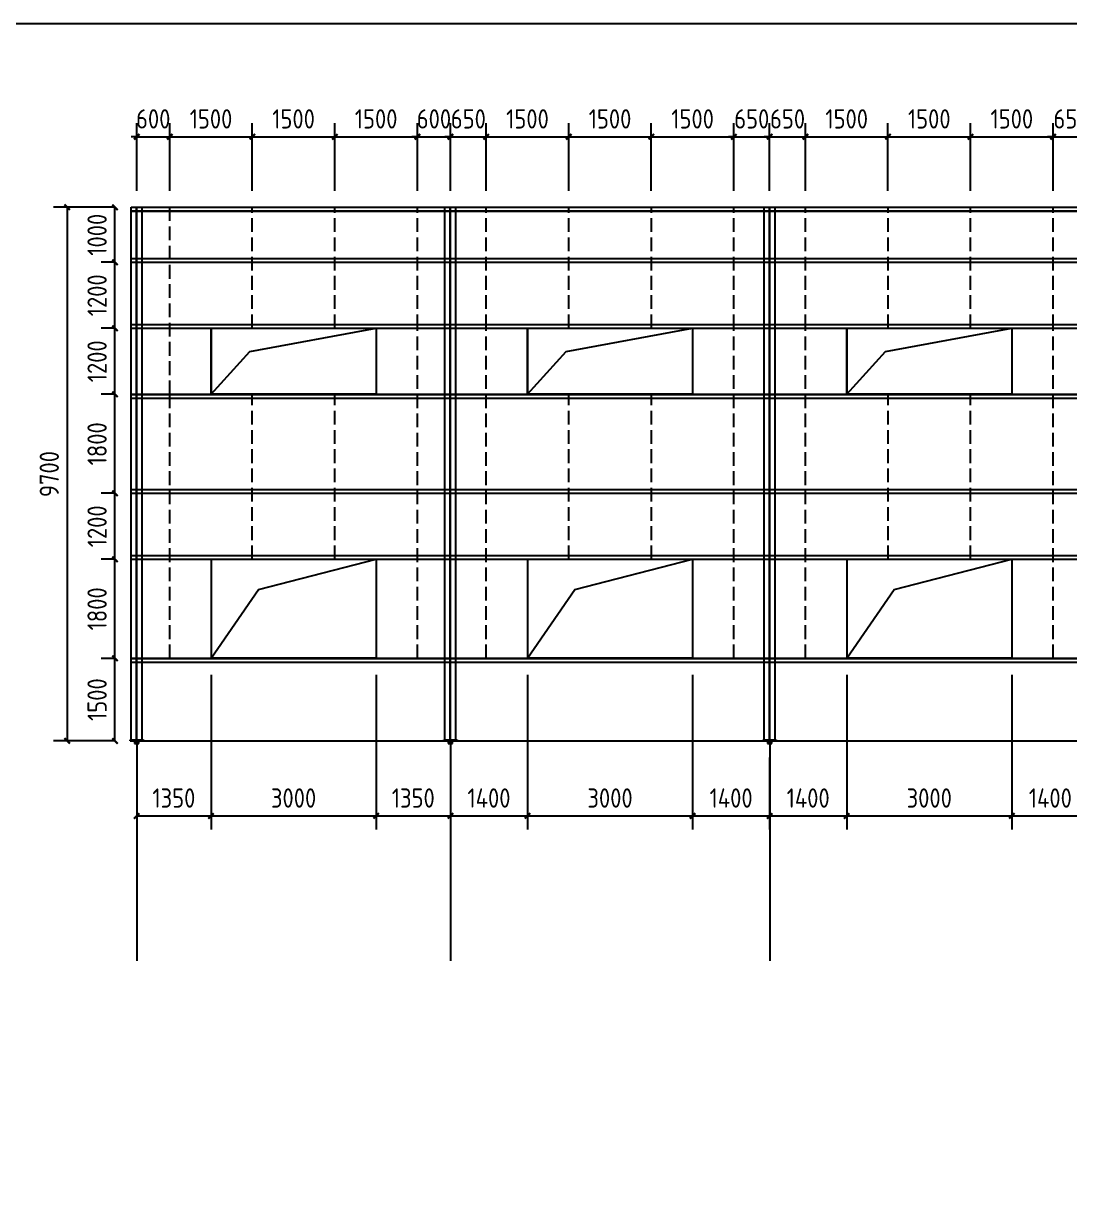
# Model space of a CAD drawing. Extents: x 102162 to 621267, y -39398 to 328893.
# Drawn here: x 483281 to 502285, y 180726 to 202102 of the extents above; entities that cross this region are included whole.
import ezdxf

# ---------------------------------------------------------------- set-up
doc = ezdxf.new("R2010")
doc.units = 0
doc.header["$LTSCALE"] = 1000
doc.header["$MEASUREMENT"] = 0
doc.linetypes.add('DASH', pattern=[0.35, 0.25, -0.1])
doc.layers.add('AXIS', color=3, linetype='Continuous')
doc.layers.add('DOTE', color=1, linetype='Continuous')
doc.styles.get("Standard").update_dxf_attribs({"font": 'gbenor.shx', "bigfont": 'gbcbig.shx'})
doc.dimstyles.get("Standard").update_dxf_attribs({"dimscale": 100, "dimtxt": 3.5, "dimasz": 1, "dimexe": 2.5, "dimexo": 3, "dimgap": 1.5, "dimtad": 1, "dimdec": 0, "dimzin": 0, "dimdsep": 46, "dimtxsty": 'Standard', "dimblk": 'ARCHTICK', "dimcen": 0.09, "dimadec": 0, "dimazin": 0, "dimtfac": 1, "dimtdec": 0, "dimtix": 1, "dimtmove": 2, "dimatfit": 3, "dimfxl": 1, "dimtolj": 1, "dimtzin": 0, "dimarcsym": 0})

# ---------------------------------------------------------------- blocks, each defined once
blk = doc.blocks.new('_ArchTick')
at = {"color": 0, "linetype": 'ByBlock', "const_width": 0.4}
blk.add_lwpolyline([(-0.5, -0.5), (0.5, 0.5)], dxfattribs=at)
blk = doc.blocks.new('*D9348')
at = {"color": 0, "lineweight": -2}
for p, q in [((484938, 190562), (484693, 190562)), ((484943, 189062), (484943, 190562)), ((484918, 189062), (484693, 189062))]:
    blk.add_line(p, q, dxfattribs=at)
at = {"layer": 'Defpoints', "color": 0}
for p in [(484943, 190562), (485238, 190562), (485218, 189062)]:
    blk.add_point(p, dxfattribs=at)
at = {"color": 0, "lineweight": -2, "xscale": 100, "yscale": 100, "zscale": 100}
for p, rotation in [((484943, 190562), 90), ((484943, 189062), 270)]:
    blk.add_blockref('_ArchTick', p, dxfattribs=dict(at, rotation=rotation))
at = {"color": 0, "insert": (484618, 189812), "char_height": 350, "attachment_point": 5, "rotation": 90}
blk.add_mtext('\\A1;1500', dxfattribs=at)
blk = doc.blocks.new('*D9349')
at = {"color": 0, "lineweight": -2}
for p, q in [((484938, 192362), (484693, 192362)), ((484943, 190562), (484943, 192362)), ((484938, 190562), (484693, 190562))]:
    blk.add_line(p, q, dxfattribs=at)
at = {"layer": 'Defpoints', "color": 0}
for p in [(484943, 192362), (485238, 192362), (485238, 190562)]:
    blk.add_point(p, dxfattribs=at)
at = {"color": 0, "lineweight": -2, "xscale": 100, "yscale": 100, "zscale": 100}
for p, rotation in [((484943, 192362), 90), ((484943, 190562), 270)]:
    blk.add_blockref('_ArchTick', p, dxfattribs=dict(at, rotation=rotation))
at = {"color": 0, "insert": (484618, 191462), "char_height": 350, "attachment_point": 5, "rotation": 90}
blk.add_mtext('\\A1;1800', dxfattribs=at)
blk = doc.blocks.new('*D9350')
at = {"color": 0, "lineweight": -2}
for p, q in [((484938, 193562), (484693, 193562)), ((484943, 192362), (484943, 193562)), ((484938, 192362), (484693, 192362))]:
    blk.add_line(p, q, dxfattribs=at)
at = {"layer": 'Defpoints', "color": 0}
for p in [(484943, 193562), (485238, 193562), (485238, 192362)]:
    blk.add_point(p, dxfattribs=at)
at = {"color": 0, "lineweight": -2, "xscale": 100, "yscale": 100, "zscale": 100}
for p, rotation in [((484943, 193562), 90), ((484943, 192362), 270)]:
    blk.add_blockref('_ArchTick', p, dxfattribs=dict(at, rotation=rotation))
at = {"color": 0, "insert": (484618, 192962), "char_height": 350, "attachment_point": 5, "rotation": 90}
blk.add_mtext('\\A1;1200', dxfattribs=at)
blk = doc.blocks.new('*D9351')
at = {"color": 0, "lineweight": -2}
for p, q in [((484938, 195362), (484693, 195362)), ((484943, 193562), (484943, 195362)), ((484938, 193562), (484693, 193562))]:
    blk.add_line(p, q, dxfattribs=at)
at = {"layer": 'Defpoints', "color": 0}
for p in [(484943, 195362), (485238, 195362), (485238, 193562)]:
    blk.add_point(p, dxfattribs=at)
at = {"color": 0, "lineweight": -2, "xscale": 100, "yscale": 100, "zscale": 100}
for p, rotation in [((484943, 195362), 90), ((484943, 193562), 270)]:
    blk.add_blockref('_ArchTick', p, dxfattribs=dict(at, rotation=rotation))
at = {"color": 0, "insert": (484618, 194462), "char_height": 350, "attachment_point": 5, "rotation": 90}
blk.add_mtext('\\A1;1800', dxfattribs=at)
blk = doc.blocks.new('*D9352')
at = {"color": 0, "lineweight": -2}
for p, q in [((484938, 196562), (484693, 196562)), ((484943, 195362), (484943, 196562)), ((484938, 195362), (484693, 195362))]:
    blk.add_line(p, q, dxfattribs=at)
at = {"layer": 'Defpoints', "color": 0}
for p in [(484943, 196562), (485238, 196562), (485238, 195362)]:
    blk.add_point(p, dxfattribs=at)
at = {"color": 0, "lineweight": -2, "xscale": 100, "yscale": 100, "zscale": 100}
for p, rotation in [((484943, 196562), 90), ((484943, 195362), 270)]:
    blk.add_blockref('_ArchTick', p, dxfattribs=dict(at, rotation=rotation))
at = {"color": 0, "insert": (484618, 195962), "char_height": 350, "attachment_point": 5, "rotation": 90}
blk.add_mtext('\\A1;1200', dxfattribs=at)
blk = doc.blocks.new('*D9353')
at = {"color": 0, "lineweight": -2}
for p, q in [((484938, 197762), (484693, 197762)), ((484943, 196562), (484943, 197762)), ((484938, 196562), (484693, 196562))]:
    blk.add_line(p, q, dxfattribs=at)
at = {"layer": 'Defpoints', "color": 0}
for p in [(484943, 197762), (485238, 197762), (485238, 196562)]:
    blk.add_point(p, dxfattribs=at)
at = {"color": 0, "lineweight": -2, "xscale": 100, "yscale": 100, "zscale": 100}
for p, rotation in [((484943, 197762), 90), ((484943, 196562), 270)]:
    blk.add_blockref('_ArchTick', p, dxfattribs=dict(at, rotation=rotation))
at = {"color": 0, "insert": (484618, 197162), "char_height": 350, "attachment_point": 5, "rotation": 90}
blk.add_mtext('\\A1;1200', dxfattribs=at)
blk = doc.blocks.new('*D9354')
at = {"color": 0, "lineweight": -2}
for p, q in [((484938, 198762), (484693, 198762)), ((484943, 197762), (484943, 198762)), ((484938, 197762), (484693, 197762))]:
    blk.add_line(p, q, dxfattribs=at)
at = {"layer": 'Defpoints', "color": 0}
for p in [(484943, 198762), (485238, 198762), (485238, 197762)]:
    blk.add_point(p, dxfattribs=at)
at = {"color": 0, "lineweight": -2, "xscale": 100, "yscale": 100, "zscale": 100}
for p, rotation in [((484943, 198762), 90), ((484943, 197762), 270)]:
    blk.add_blockref('_ArchTick', p, dxfattribs=dict(at, rotation=rotation))
at = {"color": 0, "insert": (484618, 198262), "char_height": 350, "attachment_point": 5, "rotation": 90}
blk.add_mtext('\\A1;1000', dxfattribs=at)
blk = doc.blocks.new('*D9355')
at = {"color": 0, "lineweight": -2}
for p, q in [((484938, 198762), (483824, 198762)), ((484074, 198762), (484074, 189062)), ((484938, 189062), (483824, 189062))]:
    blk.add_line(p, q, dxfattribs=at)
at = {"layer": 'Defpoints', "color": 0}
for p in [(485238, 198762), (484074, 189062), (485238, 189062)]:
    blk.add_point(p, dxfattribs=at)
at = {"color": 0, "lineweight": -2, "xscale": 100, "yscale": 100, "zscale": 100}
for p, rotation in [((484074, 198762), 90), ((484074, 189062), 270)]:
    blk.add_blockref('_ArchTick', p, dxfattribs=dict(at, rotation=rotation))
at = {"color": 0, "insert": (483749, 193912), "char_height": 350, "attachment_point": 5, "rotation": 90}
blk.add_mtext('\\A1;9700', dxfattribs=at)
blk = doc.blocks.new('*D9356')
at = {"color": 0, "lineweight": -2}
for p, q in [((486688, 190262), (486688, 187448)), ((485338, 188762), (485338, 187448)), ((485338, 187698), (486688, 187698))]:
    blk.add_line(p, q, dxfattribs=at)
at = {"layer": 'Defpoints', "color": 0}
for p in [(486688, 190562), (485338, 189062), (486688, 187698)]:
    blk.add_point(p, dxfattribs=at)
at = {"color": 0, "lineweight": -2, "xscale": 100, "yscale": 100, "zscale": 100, "rotation": 180}
blk.add_blockref('_ArchTick', (485338, 187698), dxfattribs=at)
at = {"color": 0, "lineweight": -2, "xscale": 100, "yscale": 100, "zscale": 100}
blk.add_blockref('_ArchTick', (486688, 187698), dxfattribs=at)
at = {"color": 0, "insert": (486013, 188023), "char_height": 350, "attachment_point": 5}
blk.add_mtext('\\A1;1350', dxfattribs=at)
blk = doc.blocks.new('*D9357')
at = {"color": 0, "lineweight": -2}
for p, q in [((486688, 190262), (486688, 187448)), ((489688, 190262), (489688, 187448)), ((486688, 187698), (489688, 187698))]:
    blk.add_line(p, q, dxfattribs=at)
at = {"layer": 'Defpoints', "color": 0}
for p in [(486688, 190562), (489688, 190562), (489688, 187698)]:
    blk.add_point(p, dxfattribs=at)
at = {"color": 0, "lineweight": -2, "xscale": 100, "yscale": 100, "zscale": 100, "rotation": 180}
blk.add_blockref('_ArchTick', (486688, 187698), dxfattribs=at)
at = {"color": 0, "lineweight": -2, "xscale": 100, "yscale": 100, "zscale": 100}
blk.add_blockref('_ArchTick', (489688, 187698), dxfattribs=at)
at = {"color": 0, "insert": (488188, 188023), "char_height": 350, "attachment_point": 5}
blk.add_mtext('\\A1;3000', dxfattribs=at)
blk = doc.blocks.new('*D9358')
at = {"color": 0, "lineweight": -2}
for p, q in [((489688, 190262), (489688, 187448)), ((491038, 188762), (491038, 187448)), ((489688, 187698), (491038, 187698))]:
    blk.add_line(p, q, dxfattribs=at)
at = {"layer": 'Defpoints', "color": 0}
for p in [(489688, 190562), (491038, 189062), (491038, 187698)]:
    blk.add_point(p, dxfattribs=at)
at = {"color": 0, "lineweight": -2, "xscale": 100, "yscale": 100, "zscale": 100, "rotation": 180}
blk.add_blockref('_ArchTick', (489688, 187698), dxfattribs=at)
at = {"color": 0, "lineweight": -2, "xscale": 100, "yscale": 100, "zscale": 100}
blk.add_blockref('_ArchTick', (491038, 187698), dxfattribs=at)
at = {"color": 0, "insert": (490363, 188023), "char_height": 350, "attachment_point": 5}
blk.add_mtext('\\A1;1350', dxfattribs=at)
blk = doc.blocks.new('*D9359')
at = {"color": 0, "lineweight": -2}
for p, q in [((492438, 190262), (492438, 187448)), ((491038, 188762), (491038, 187448)), ((491038, 187698), (492438, 187698))]:
    blk.add_line(p, q, dxfattribs=at)
at = {"layer": 'Defpoints', "color": 0}
for p in [(492438, 190562), (491038, 189062), (492438, 187698)]:
    blk.add_point(p, dxfattribs=at)
at = {"color": 0, "lineweight": -2, "xscale": 100, "yscale": 100, "zscale": 100, "rotation": 180}
blk.add_blockref('_ArchTick', (491038, 187698), dxfattribs=at)
at = {"color": 0, "lineweight": -2, "xscale": 100, "yscale": 100, "zscale": 100}
blk.add_blockref('_ArchTick', (492438, 187698), dxfattribs=at)
at = {"color": 0, "insert": (491738, 188023), "char_height": 350, "attachment_point": 5}
blk.add_mtext('\\A1;1400', dxfattribs=at)
blk = doc.blocks.new('*D9360')
at = {"color": 0, "lineweight": -2}
for p, q in [((492438, 190262), (492438, 187448)), ((495438, 190262), (495438, 187448)), ((492438, 187698), (495438, 187698))]:
    blk.add_line(p, q, dxfattribs=at)
at = {"layer": 'Defpoints', "color": 0}
for p in [(492438, 190562), (495438, 190562), (495438, 187698)]:
    blk.add_point(p, dxfattribs=at)
at = {"color": 0, "lineweight": -2, "xscale": 100, "yscale": 100, "zscale": 100, "rotation": 180}
blk.add_blockref('_ArchTick', (492438, 187698), dxfattribs=at)
at = {"color": 0, "lineweight": -2, "xscale": 100, "yscale": 100, "zscale": 100}
blk.add_blockref('_ArchTick', (495438, 187698), dxfattribs=at)
at = {"color": 0, "insert": (493938, 188023), "char_height": 350, "attachment_point": 5}
blk.add_mtext('\\A1;3000', dxfattribs=at)
blk = doc.blocks.new('*D9361')
at = {"color": 0, "lineweight": -2}
for p, q in [((495438, 190262), (495438, 187448)), ((496838, 188762), (496838, 187448)), ((495438, 187698), (496838, 187698))]:
    blk.add_line(p, q, dxfattribs=at)
at = {"layer": 'Defpoints', "color": 0}
for p in [(495438, 190562), (496838, 189062), (496838, 187698)]:
    blk.add_point(p, dxfattribs=at)
at = {"color": 0, "lineweight": -2, "xscale": 100, "yscale": 100, "zscale": 100, "rotation": 180}
blk.add_blockref('_ArchTick', (495438, 187698), dxfattribs=at)
at = {"color": 0, "lineweight": -2, "xscale": 100, "yscale": 100, "zscale": 100}
blk.add_blockref('_ArchTick', (496838, 187698), dxfattribs=at)
at = {"color": 0, "insert": (496138, 188023), "char_height": 350, "attachment_point": 5}
blk.add_mtext('\\A1;1400', dxfattribs=at)
blk = doc.blocks.new('*D9362')
at = {"color": 0, "lineweight": -2}
for p, q in [((498238, 190262), (498238, 187448)), ((496838, 188762), (496838, 187448)), ((496838, 187698), (498238, 187698))]:
    blk.add_line(p, q, dxfattribs=at)
at = {"layer": 'Defpoints', "color": 0}
for p in [(498238, 190562), (496838, 189062), (498238, 187698)]:
    blk.add_point(p, dxfattribs=at)
at = {"color": 0, "lineweight": -2, "xscale": 100, "yscale": 100, "zscale": 100, "rotation": 180}
blk.add_blockref('_ArchTick', (496838, 187698), dxfattribs=at)
at = {"color": 0, "lineweight": -2, "xscale": 100, "yscale": 100, "zscale": 100}
blk.add_blockref('_ArchTick', (498238, 187698), dxfattribs=at)
at = {"color": 0, "insert": (497538, 188023), "char_height": 350, "attachment_point": 5}
blk.add_mtext('\\A1;1400', dxfattribs=at)
blk = doc.blocks.new('*D9363')
at = {"color": 0, "lineweight": -2}
for p, q in [((498238, 190262), (498238, 187448)), ((501238, 190262), (501238, 187448)), ((498238, 187698), (501238, 187698))]:
    blk.add_line(p, q, dxfattribs=at)
at = {"layer": 'Defpoints', "color": 0}
for p in [(498238, 190562), (501238, 190562), (501238, 187698)]:
    blk.add_point(p, dxfattribs=at)
at = {"color": 0, "lineweight": -2, "xscale": 100, "yscale": 100, "zscale": 100, "rotation": 180}
blk.add_blockref('_ArchTick', (498238, 187698), dxfattribs=at)
at = {"color": 0, "lineweight": -2, "xscale": 100, "yscale": 100, "zscale": 100}
blk.add_blockref('_ArchTick', (501238, 187698), dxfattribs=at)
at = {"color": 0, "insert": (499738, 188023), "char_height": 350, "attachment_point": 5}
blk.add_mtext('\\A1;3000', dxfattribs=at)
blk = doc.blocks.new('*D9364')
at = {"color": 0, "lineweight": -2}
for p, q in [((501238, 190262), (501238, 187448)), ((502638, 188762), (502638, 187448)), ((501238, 187698), (502638, 187698))]:
    blk.add_line(p, q, dxfattribs=at)
at = {"layer": 'Defpoints', "color": 0}
for p in [(501238, 190562), (502638, 189062), (502638, 187698)]:
    blk.add_point(p, dxfattribs=at)
at = {"color": 0, "lineweight": -2, "xscale": 100, "yscale": 100, "zscale": 100, "rotation": 180}
blk.add_blockref('_ArchTick', (501238, 187698), dxfattribs=at)
at = {"color": 0, "lineweight": -2, "xscale": 100, "yscale": 100, "zscale": 100}
blk.add_blockref('_ArchTick', (502638, 187698), dxfattribs=at)
at = {"color": 0, "insert": (501938, 188023), "char_height": 350, "attachment_point": 5}
blk.add_mtext('\\A1;1400', dxfattribs=at)
blk = doc.blocks.new('*D9236')
at = {"color": 0, "lineweight": -2}
for p, q in [((485338, 199062), (485338, 200293)), ((485938, 199062), (485938, 200293)), ((485338, 200043), (485238, 200043)), ((485338, 200043), (485938, 200043)), ((485938, 200043), (486038, 200043))]:
    blk.add_line(p, q, dxfattribs=at)
at = {"layer": 'Defpoints', "color": 0}
for p in [(485938, 200043), (485338, 198762), (485938, 198762)]:
    blk.add_point(p, dxfattribs=at)
at = {"color": 0, "lineweight": -2, "xscale": 100, "yscale": 100, "zscale": 100}
blk.add_blockref('_ArchTick', (485338, 200043), dxfattribs=at)
at = {"color": 0, "lineweight": -2, "xscale": 100, "yscale": 100, "zscale": 100, "rotation": 180}
blk.add_blockref('_ArchTick', (485938, 200043), dxfattribs=at)
at = {"color": 0, "insert": (485638, 200368), "char_height": 350, "attachment_point": 5}
blk.add_mtext('\\A1;600', dxfattribs=at)
blk = doc.blocks.new('*D9237')
at = {"color": 0, "lineweight": -2}
for p, q in [((485938, 199062), (485938, 200293)), ((487438, 199062), (487438, 200293)), ((485938, 200043), (487438, 200043))]:
    blk.add_line(p, q, dxfattribs=at)
at = {"layer": 'Defpoints', "color": 0}
for p in [(487438, 200043), (485938, 198762), (487438, 198762)]:
    blk.add_point(p, dxfattribs=at)
at = {"color": 0, "lineweight": -2, "xscale": 100, "yscale": 100, "zscale": 100, "rotation": 180}
blk.add_blockref('_ArchTick', (485938, 200043), dxfattribs=at)
at = {"color": 0, "lineweight": -2, "xscale": 100, "yscale": 100, "zscale": 100}
blk.add_blockref('_ArchTick', (487438, 200043), dxfattribs=at)
at = {"color": 0, "insert": (486688, 200368), "char_height": 350, "attachment_point": 5}
blk.add_mtext('\\A1;1500', dxfattribs=at)
blk = doc.blocks.new('*D9238')
at = {"color": 0, "lineweight": -2}
for p, q in [((487438, 199062), (487438, 200293)), ((488938, 199062), (488938, 200293)), ((487438, 200043), (488938, 200043))]:
    blk.add_line(p, q, dxfattribs=at)
at = {"layer": 'Defpoints', "color": 0}
for p in [(488938, 200043), (487438, 198762), (488938, 198762)]:
    blk.add_point(p, dxfattribs=at)
at = {"color": 0, "lineweight": -2, "xscale": 100, "yscale": 100, "zscale": 100, "rotation": 180}
blk.add_blockref('_ArchTick', (487438, 200043), dxfattribs=at)
at = {"color": 0, "lineweight": -2, "xscale": 100, "yscale": 100, "zscale": 100}
blk.add_blockref('_ArchTick', (488938, 200043), dxfattribs=at)
at = {"color": 0, "insert": (488188, 200368), "char_height": 350, "attachment_point": 5}
blk.add_mtext('\\A1;1500', dxfattribs=at)
blk = doc.blocks.new('*D9239')
at = {"color": 0, "lineweight": -2}
for p, q in [((488938, 199062), (488938, 200293)), ((490438, 199062), (490438, 200293)), ((488938, 200043), (490438, 200043))]:
    blk.add_line(p, q, dxfattribs=at)
at = {"layer": 'Defpoints', "color": 0}
for p in [(490438, 200043), (488938, 198762), (490438, 198762)]:
    blk.add_point(p, dxfattribs=at)
at = {"color": 0, "lineweight": -2, "xscale": 100, "yscale": 100, "zscale": 100, "rotation": 180}
blk.add_blockref('_ArchTick', (488938, 200043), dxfattribs=at)
at = {"color": 0, "lineweight": -2, "xscale": 100, "yscale": 100, "zscale": 100}
blk.add_blockref('_ArchTick', (490438, 200043), dxfattribs=at)
at = {"color": 0, "insert": (489688, 200368), "char_height": 350, "attachment_point": 5}
blk.add_mtext('\\A1;1500', dxfattribs=at)
blk = doc.blocks.new('*D9240')
at = {"color": 0, "lineweight": -2}
for p, q in [((490438, 199062), (490438, 200293)), ((491038, 199062), (491038, 200293)), ((490438, 200043), (490338, 200043)), ((490438, 200043), (491038, 200043)), ((491038, 200043), (491138, 200043))]:
    blk.add_line(p, q, dxfattribs=at)
at = {"layer": 'Defpoints', "color": 0}
for p in [(491038, 200043), (490438, 198762), (491038, 198762)]:
    blk.add_point(p, dxfattribs=at)
at = {"color": 0, "lineweight": -2, "xscale": 100, "yscale": 100, "zscale": 100}
blk.add_blockref('_ArchTick', (490438, 200043), dxfattribs=at)
at = {"color": 0, "lineweight": -2, "xscale": 100, "yscale": 100, "zscale": 100, "rotation": 180}
blk.add_blockref('_ArchTick', (491038, 200043), dxfattribs=at)
at = {"color": 0, "insert": (490738, 200368), "char_height": 350, "attachment_point": 5}
blk.add_mtext('\\A1;600', dxfattribs=at)
blk = doc.blocks.new('*D9241')
at = {"color": 0, "lineweight": -2}
for p, q in [((491038, 199062), (491038, 200293)), ((491688, 199062), (491688, 200293)), ((491038, 200043), (490938, 200043)), ((491038, 200043), (491688, 200043)), ((491688, 200043), (491788, 200043))]:
    blk.add_line(p, q, dxfattribs=at)
at = {"layer": 'Defpoints', "color": 0}
for p in [(491688, 200043), (491038, 198762), (491688, 198762)]:
    blk.add_point(p, dxfattribs=at)
at = {"color": 0, "lineweight": -2, "xscale": 100, "yscale": 100, "zscale": 100}
blk.add_blockref('_ArchTick', (491038, 200043), dxfattribs=at)
at = {"color": 0, "lineweight": -2, "xscale": 100, "yscale": 100, "zscale": 100, "rotation": 180}
blk.add_blockref('_ArchTick', (491688, 200043), dxfattribs=at)
at = {"color": 0, "insert": (491363, 200368), "char_height": 350, "attachment_point": 5}
blk.add_mtext('\\A1;650', dxfattribs=at)
blk = doc.blocks.new('*D9242')
at = {"color": 0, "lineweight": -2}
for p, q in [((491688, 199062), (491688, 200293)), ((493188, 199062), (493188, 200293)), ((491688, 200043), (493188, 200043))]:
    blk.add_line(p, q, dxfattribs=at)
at = {"layer": 'Defpoints', "color": 0}
for p in [(493188, 200043), (491688, 198762), (493188, 198762)]:
    blk.add_point(p, dxfattribs=at)
at = {"color": 0, "lineweight": -2, "xscale": 100, "yscale": 100, "zscale": 100, "rotation": 180}
blk.add_blockref('_ArchTick', (491688, 200043), dxfattribs=at)
at = {"color": 0, "lineweight": -2, "xscale": 100, "yscale": 100, "zscale": 100}
blk.add_blockref('_ArchTick', (493188, 200043), dxfattribs=at)
at = {"color": 0, "insert": (492438, 200368), "char_height": 350, "attachment_point": 5}
blk.add_mtext('\\A1;1500', dxfattribs=at)
blk = doc.blocks.new('*D9243')
at = {"color": 0, "lineweight": -2}
for p, q in [((493188, 199062), (493188, 200293)), ((494688, 199062), (494688, 200293)), ((493188, 200043), (494688, 200043))]:
    blk.add_line(p, q, dxfattribs=at)
at = {"layer": 'Defpoints', "color": 0}
for p in [(494688, 200043), (493188, 198762), (494688, 198762)]:
    blk.add_point(p, dxfattribs=at)
at = {"color": 0, "lineweight": -2, "xscale": 100, "yscale": 100, "zscale": 100, "rotation": 180}
blk.add_blockref('_ArchTick', (493188, 200043), dxfattribs=at)
at = {"color": 0, "lineweight": -2, "xscale": 100, "yscale": 100, "zscale": 100}
blk.add_blockref('_ArchTick', (494688, 200043), dxfattribs=at)
at = {"color": 0, "insert": (493938, 200368), "char_height": 350, "attachment_point": 5}
blk.add_mtext('\\A1;1500', dxfattribs=at)
blk = doc.blocks.new('*D9244')
at = {"color": 0, "lineweight": -2}
for p, q in [((494688, 199062), (494688, 200293)), ((496188, 199062), (496188, 200293)), ((494688, 200043), (496188, 200043))]:
    blk.add_line(p, q, dxfattribs=at)
at = {"layer": 'Defpoints', "color": 0}
for p in [(496188, 200043), (494688, 198762), (496188, 198762)]:
    blk.add_point(p, dxfattribs=at)
at = {"color": 0, "lineweight": -2, "xscale": 100, "yscale": 100, "zscale": 100, "rotation": 180}
blk.add_blockref('_ArchTick', (494688, 200043), dxfattribs=at)
at = {"color": 0, "lineweight": -2, "xscale": 100, "yscale": 100, "zscale": 100}
blk.add_blockref('_ArchTick', (496188, 200043), dxfattribs=at)
at = {"color": 0, "insert": (495438, 200368), "char_height": 350, "attachment_point": 5}
blk.add_mtext('\\A1;1500', dxfattribs=at)
blk = doc.blocks.new('*D9245')
at = {"color": 0, "lineweight": -2}
for p, q in [((496188, 199062), (496188, 200293)), ((496838, 199062), (496838, 200293)), ((496188, 200043), (496088, 200043)), ((496188, 200043), (496838, 200043)), ((496838, 200043), (496938, 200043))]:
    blk.add_line(p, q, dxfattribs=at)
at = {"layer": 'Defpoints', "color": 0}
for p in [(496838, 200043), (496188, 198762), (496838, 198762)]:
    blk.add_point(p, dxfattribs=at)
at = {"color": 0, "lineweight": -2, "xscale": 100, "yscale": 100, "zscale": 100}
blk.add_blockref('_ArchTick', (496188, 200043), dxfattribs=at)
at = {"color": 0, "lineweight": -2, "xscale": 100, "yscale": 100, "zscale": 100, "rotation": 180}
blk.add_blockref('_ArchTick', (496838, 200043), dxfattribs=at)
at = {"color": 0, "insert": (496513, 200368), "char_height": 350, "attachment_point": 5}
blk.add_mtext('\\A1;650', dxfattribs=at)
blk = doc.blocks.new('*D9246')
at = {"color": 0, "lineweight": -2}
for p, q in [((496838, 199062), (496838, 200293)), ((497488, 199062), (497488, 200293)), ((496838, 200043), (496738, 200043)), ((496838, 200043), (497488, 200043)), ((497488, 200043), (497588, 200043))]:
    blk.add_line(p, q, dxfattribs=at)
at = {"layer": 'Defpoints', "color": 0}
for p in [(497488, 200043), (496838, 198762), (497488, 198762)]:
    blk.add_point(p, dxfattribs=at)
at = {"color": 0, "lineweight": -2, "xscale": 100, "yscale": 100, "zscale": 100}
blk.add_blockref('_ArchTick', (496838, 200043), dxfattribs=at)
at = {"color": 0, "lineweight": -2, "xscale": 100, "yscale": 100, "zscale": 100, "rotation": 180}
blk.add_blockref('_ArchTick', (497488, 200043), dxfattribs=at)
at = {"color": 0, "insert": (497163, 200368), "char_height": 350, "attachment_point": 5}
blk.add_mtext('\\A1;650', dxfattribs=at)
blk = doc.blocks.new('*D9247')
at = {"color": 0, "lineweight": -2}
for p, q in [((497488, 199062), (497488, 200293)), ((498988, 199062), (498988, 200293)), ((497488, 200043), (498988, 200043))]:
    blk.add_line(p, q, dxfattribs=at)
at = {"layer": 'Defpoints', "color": 0}
for p in [(498988, 200043), (497488, 198762), (498988, 198762)]:
    blk.add_point(p, dxfattribs=at)
at = {"color": 0, "lineweight": -2, "xscale": 100, "yscale": 100, "zscale": 100, "rotation": 180}
blk.add_blockref('_ArchTick', (497488, 200043), dxfattribs=at)
at = {"color": 0, "lineweight": -2, "xscale": 100, "yscale": 100, "zscale": 100}
blk.add_blockref('_ArchTick', (498988, 200043), dxfattribs=at)
at = {"color": 0, "insert": (498238, 200368), "char_height": 350, "attachment_point": 5}
blk.add_mtext('\\A1;1500', dxfattribs=at)
blk = doc.blocks.new('*D9248')
at = {"color": 0, "lineweight": -2}
for p, q in [((498988, 199062), (498988, 200293)), ((500488, 199062), (500488, 200293)), ((498988, 200043), (500488, 200043))]:
    blk.add_line(p, q, dxfattribs=at)
at = {"layer": 'Defpoints', "color": 0}
for p in [(500488, 200043), (498988, 198762), (500488, 198762)]:
    blk.add_point(p, dxfattribs=at)
at = {"color": 0, "lineweight": -2, "xscale": 100, "yscale": 100, "zscale": 100, "rotation": 180}
blk.add_blockref('_ArchTick', (498988, 200043), dxfattribs=at)
at = {"color": 0, "lineweight": -2, "xscale": 100, "yscale": 100, "zscale": 100}
blk.add_blockref('_ArchTick', (500488, 200043), dxfattribs=at)
at = {"color": 0, "insert": (499738, 200368), "char_height": 350, "attachment_point": 5}
blk.add_mtext('\\A1;1500', dxfattribs=at)
blk = doc.blocks.new('*D9249')
at = {"color": 0, "lineweight": -2}
for p, q in [((500488, 199062), (500488, 200293)), ((501988, 199062), (501988, 200293)), ((500488, 200043), (501988, 200043))]:
    blk.add_line(p, q, dxfattribs=at)
at = {"layer": 'Defpoints', "color": 0}
for p in [(501988, 200043), (500488, 198762), (501988, 198762)]:
    blk.add_point(p, dxfattribs=at)
at = {"color": 0, "lineweight": -2, "xscale": 100, "yscale": 100, "zscale": 100, "rotation": 180}
blk.add_blockref('_ArchTick', (500488, 200043), dxfattribs=at)
at = {"color": 0, "lineweight": -2, "xscale": 100, "yscale": 100, "zscale": 100}
blk.add_blockref('_ArchTick', (501988, 200043), dxfattribs=at)
at = {"color": 0, "insert": (501238, 200368), "char_height": 350, "attachment_point": 5}
blk.add_mtext('\\A1;1500', dxfattribs=at)
blk = doc.blocks.new('*D9250')
at = {"color": 0, "lineweight": -2}
for p, q in [((501988, 199062), (501988, 200293)), ((502638, 199062), (502638, 200293)), ((501988, 200043), (501888, 200043)), ((501988, 200043), (502638, 200043)), ((502638, 200043), (502738, 200043))]:
    blk.add_line(p, q, dxfattribs=at)
at = {"layer": 'Defpoints', "color": 0}
for p in [(502638, 200043), (501988, 198762), (502638, 198762)]:
    blk.add_point(p, dxfattribs=at)
at = {"color": 0, "lineweight": -2, "xscale": 100, "yscale": 100, "zscale": 100}
blk.add_blockref('_ArchTick', (501988, 200043), dxfattribs=at)
at = {"color": 0, "lineweight": -2, "xscale": 100, "yscale": 100, "zscale": 100, "rotation": 180}
blk.add_blockref('_ArchTick', (502638, 200043), dxfattribs=at)
at = {"color": 0, "insert": (502313, 200368), "char_height": 350, "attachment_point": 5}
blk.add_mtext('\\A1;650', dxfattribs=at)

msp = doc.modelspace()

# ---------------------------------------------------------------- linework, layer by layer
for p, q in [((485238.3, 198762.5), (520038.3, 198762.5)), ((485238.3, 198694.5), (520038.3, 198694.5)), ((485238.3, 198692.5), (520038.3, 198692.5)), ((485238.3, 197832.5), (520038.3, 197832.5)), ((485238.3, 197764.5), (520038.3, 197764.5)), ((485238.3, 197762.5), (520038.3, 197762.5)), ((485238.3, 196632.5), (520038.3, 196632.5)), ((485238.3, 196564.5), (520038.3, 196564.5)), ((485238.3, 196562.5), (520038.3, 196562.5)), ((486688.3, 196562.5), (486688.3, 195362.5)), ((487392.6, 196140.9), (489688.3, 196562.5)), ((489688.3, 196562.5), (489688.3, 195362.5)), ((492438.3, 196562.5), (492438.3, 195362.5)), ((493142.6, 196140.9), (495438.3, 196562.5)), ((495438.3, 196562.5), (495438.3, 195362.5)), ((498238.3, 196562.5), (498238.3, 195362.5)), ((498942.6, 196140.9), (501238.3, 196562.5)), ((501238.3, 196562.5), (501238.3, 195362.5)), ((486688.3, 195362.5), (487392.6, 196140.9)), ((492438.3, 195362.5), (493142.6, 196140.9)), ((498238.3, 195362.5), (498942.6, 196140.9)), ((485238.3, 195362.5), (520038.3, 195362.5)), ((485238.3, 195360.5), (520038.3, 195360.5)), ((485238.3, 195292.5), (520038.3, 195292.5)), ((485238.3, 193632.5), (520038.3, 193632.5)), ((485238.3, 193564.5), (520038.3, 193564.5)), ((485238.3, 193562.5), (520038.3, 193562.5)), ((485238.3, 192432.5), (520038.3, 192432.5)), ((485238.3, 192364.5), (520038.3, 192364.5)), ((485238.3, 192362.5), (520038.3, 192362.5)), ((487548.7, 191815.1), (489688.3, 192362.5)), ((489688.3, 192362.5), (489688.3, 190562.5)), ((492438.3, 192362.5), (492438.3, 190562.5)), ((493298.7, 191815.1), (495438.3, 192362.5)), ((495438.3, 192362.5), (495438.3, 190562.5)), ((498238.3, 192362.5), (498238.3, 190562.5)), ((499098.7, 191815.1), (501238.3, 192362.5)), ((501238.3, 192362.5), (501238.3, 190562.5)), ((486688.3, 190562.5), (487548.7, 191815.1)), ((492438.3, 190562.5), (493298.7, 191815.1)), ((498238.3, 190562.5), (499098.7, 191815.1)), ((485238.3, 190562.5), (520038.3, 190562.5)), ((485238.3, 190560.5), (520038.3, 190560.5)), ((485238.3, 190492.5), (520038.3, 190492.5)), ((485218.3, 189062.5), (520058.3, 189062.5))]:
    msp.add_line(p, q)
at = {"color": 6}
for p, q in [((486688.3, 196562.5), (489688.3, 196562.5)), ((486688.3, 195362.5), (486688.3, 196562.5)), ((489688.3, 196562.5), (489688.3, 195362.5)), ((492438.3, 196562.5), (495438.3, 196562.5)), ((492438.3, 195362.5), (492438.3, 196562.5)), ((495438.3, 196562.5), (495438.3, 195362.5)), ((498238.3, 196562.5), (501238.3, 196562.5)), ((498238.3, 195362.5), (498238.3, 196562.5)), ((501238.3, 196562.5), (501238.3, 195362.5)), ((489688.3, 195362.5), (486688.3, 195362.5)), ((495438.3, 195362.5), (492438.3, 195362.5)), ((501238.3, 195362.5), (498238.3, 195362.5)), ((486688.3, 192362.5), (486688.3, 190562.5)), ((486688.3, 192362.5), (489688.3, 192362.5)), ((489688.3, 192362.5), (489688.3, 190562.5)), ((492438.3, 192362.5), (492438.3, 190562.5)), ((492438.3, 192362.5), (495438.3, 192362.5)), ((495438.3, 192362.5), (495438.3, 190562.5)), ((498238.3, 192362.5), (498238.3, 190562.5)), ((498238.3, 192362.5), (501238.3, 192362.5)), ((501238.3, 192362.5), (501238.3, 190562.5)), ((489688.3, 190562.5), (486688.3, 190562.5)), ((495438.3, 190562.5), (492438.3, 190562.5)), ((501238.3, 190562.5), (498238.3, 190562.5)), ((485298.3, 189062.5), (485298.3, 189012.5)), ((485298.3, 189012.5), (485378.3, 189012.5)), ((485308.3, 189062.5), (485308.3, 189012.5)), ((485368.3, 189012.5), (485368.3, 189062.5)), ((485378.3, 189012.5), (485378.3, 189062.5)), ((490998.3, 189062.5), (490998.3, 189012.5)), ((490998.3, 189012.5), (491078.3, 189012.5)), ((491008.3, 189062.5), (491008.3, 189012.5)), ((491068.3, 189012.5), (491068.3, 189062.5)), ((491078.3, 189012.5), (491078.3, 189062.5)), ((496798.3, 189062.5), (496798.3, 189012.5)), ((496798.3, 189012.5), (496878.3, 189012.5)), ((496808.3, 189062.5), (496808.3, 189012.5)), ((496868.3, 189012.5), (496868.3, 189062.5)), ((496878.3, 189012.5), (496878.3, 189062.5))]:
    msp.add_line(p, q, dxfattribs=at)
at = {"color": 2}
for p, q in [((485218.3, 189062.5), (485218.3, 189082.5)), ((485218.3, 189082.5), (485458.3, 189082.5)), ((485338.3, 189062.5), (485218.3, 189062.5)), ((485458.3, 189062.5), (485338.3, 189062.5)), ((485458.3, 189082.5), (485458.3, 189062.5)), ((490918.3, 189062.5), (490918.3, 189082.5)), ((490918.3, 189082.5), (491158.3, 189082.5)), ((491038.3, 189062.5), (490918.3, 189062.5)), ((491158.3, 189062.5), (491038.3, 189062.5)), ((491158.3, 189082.5), (491158.3, 189062.5)), ((496718.3, 189062.5), (496718.3, 189082.5)), ((496718.3, 189082.5), (496958.3, 189082.5)), ((496838.3, 189062.5), (496718.3, 189062.5)), ((496958.3, 189062.5), (496838.3, 189062.5)), ((496958.3, 189082.5), (496958.3, 189062.5))]:
    msp.add_line(p, q, dxfattribs=at)
msp.add_lwpolyline([(473411.7, 202101.7), (532811.7, 202101.7), (532811.7, 160101.7), (473411.7, 160101.7)], close=True)
at = {"layer": 'AXIS'}
for p, q in [((485338.3, 189062.5), (485338.3, 185062.5)), ((491038.3, 189062.5), (491038.3, 185062.5)), ((496838.3, 189062.5), (496838.3, 185062.5))]:
    msp.add_line(p, q, dxfattribs=at)
at = {"layer": 'DOTE', "color": 0}
for p, q in [((485238.3, 189062.5), (485238.3, 198762.5)), ((485335.3, 189062.5), (485335.3, 198762.5)), ((485341.3, 189062.5), (485341.3, 198762.5)), ((485438.3, 189062.5), (485438.3, 198762.5)), ((490938.3, 189062.5), (490938.3, 198762.5)), ((491035.3, 189062.5), (491035.3, 198762.5)), ((491041.3, 189062.5), (491041.3, 198762.5)), ((491138.3, 189062.5), (491138.3, 198762.5)), ((496738.3, 189062.5), (496738.3, 198762.5)), ((496835.3, 189062.5), (496835.3, 198762.5)), ((496841.3, 189062.5), (496841.3, 198762.5)), ((496938.3, 189062.5), (496938.3, 198762.5))]:
    msp.add_line(p, q, dxfattribs=at)
at = {"layer": 'DOTE'}
for p, q in [((485338.3, 189012.5), (485338.3, 198762.5)), ((491038.3, 189012.5), (491038.3, 198762.5)), ((491038.3, 189012.5), (491038.3, 198762.5)), ((496838.3, 189012.5), (496838.3, 198762.5)), ((496838.3, 189012.5), (496838.3, 198762.5))]:
    msp.add_line(p, q, dxfattribs=at)
at = {"layer": 'DOTE', "color": 4, "linetype": 'DASH'}
for p, q in [((485938.3, 195362.5), (485938.3, 198762.5)), ((487438.3, 196562.5), (487438.3, 198762.5)), ((488938.3, 196562.5), (488938.3, 198762.5)), ((490438.3, 196562.5), (490438.3, 198762.5)), ((491688.3, 196562.5), (491688.3, 198762.5)), ((493188.3, 196562.5), (493188.3, 198762.5)), ((494688.3, 196562.5), (494688.3, 198762.5)), ((496188.3, 196562.5), (496188.3, 198762.5)), ((497488.3, 196562.5), (497488.3, 198762.5)), ((498988.3, 196562.5), (498988.3, 198762.5)), ((500488.3, 196562.5), (500488.3, 198762.5)), ((501988.3, 196562.5), (501988.3, 198762.5)), ((490438.3, 190562.5), (490438.3, 196562.5)), ((491688.3, 190562.5), (491688.3, 196562.5)), ((496188.3, 190562.5), (496188.3, 196562.5)), ((497488.3, 190562.5), (497488.3, 196562.5)), ((501988.3, 190562.5), (501988.3, 196562.5)), ((485938.3, 190562.5), (485938.3, 195362.5)), ((487438.3, 192362.5), (487438.3, 195362.5)), ((488938.3, 192362.5), (488938.3, 195362.5)), ((493188.3, 192362.5), (493188.3, 195362.5)), ((494688.3, 192362.5), (494688.3, 195362.5)), ((498988.3, 192362.5), (498988.3, 195362.5)), ((500488.3, 192362.5), (500488.3, 195362.5))]:
    msp.add_line(p, q, dxfattribs=at)

# ---------------------------------------------------------------- dimensions: what is measured, and where the dimension line sits
for base, p1, p2, picture, middle in [((485938.3, 200042.6), (485338.3, 198762.5), (485938.3, 198762.5), '*D9236', (485638.3, 200367.6)), ((487438.3, 200042.6), (485938.3, 198762.5), (487438.3, 198762.5), '*D9237', (486688.3, 200367.6)), ((488938.3, 200042.6), (487438.3, 198762.5), (488938.3, 198762.5), '*D9238', (488188.3, 200367.6)), ((490438.3, 200042.6), (488938.3, 198762.5), (490438.3, 198762.5), '*D9239', (489688.3, 200367.6)), ((491038.3, 200042.6), (490438.3, 198762.5), (491038.3, 198762.5), '*D9240', (490738.3, 200367.6)), ((491688.3, 200042.6), (491038.3, 198762.5), (491688.3, 198762.5), '*D9241', (491363.3, 200367.6)), ((493188.3, 200042.6), (491688.3, 198762.5), (493188.3, 198762.5), '*D9242', (492438.3, 200367.6)), ((494688.3, 200042.6), (493188.3, 198762.5), (494688.3, 198762.5), '*D9243', (493938.3, 200367.6)), ((496188.3, 200042.6), (494688.3, 198762.5), (496188.3, 198762.5), '*D9244', (495438.3, 200367.6)), ((496838.3, 200042.6), (496188.3, 198762.5), (496838.3, 198762.5), '*D9245', (496513.3, 200367.6)), ((497488.3, 200042.6), (496838.3, 198762.5), (497488.3, 198762.5), '*D9246', (497163.3, 200367.6)), ((498988.3, 200042.6), (497488.3, 198762.5), (498988.3, 198762.5), '*D9247', (498238.3, 200367.6)), ((500488.3, 200042.6), (498988.3, 198762.5), (500488.3, 198762.5), '*D9248', (499738.3, 200367.6)), ((501988.3, 200042.6), (500488.3, 198762.5), (501988.3, 198762.5), '*D9249', (501238.3, 200367.6)), ((502638.3, 200042.6), (501988.3, 198762.5), (502638.3, 198762.5), '*D9250', (502313.3, 200367.6)), ((486688.3, 187698.4), (485338.3, 189062.5), (486688.3, 190562.5), '*D9356', (486013.3, 188023.4)), ((489688.3, 187698.4), (486688.3, 190562.5), (489688.3, 190562.5), '*D9357', (488188.3, 188023.4)), ((491038.3, 187698.4), (489688.3, 190562.5), (491038.3, 189062.5), '*D9358', (490363.3, 188023.4)), ((492438.3, 187698.4), (491038.3, 189062.5), (492438.3, 190562.5), '*D9359', (491738.3, 188023.4)), ((495438.3, 187698.4), (492438.3, 190562.5), (495438.3, 190562.5), '*D9360', (493938.3, 188023.4)), ((496838.3, 187698.4), (495438.3, 190562.5), (496838.3, 189062.5), '*D9361', (496138.3, 188023.4)), ((498238.3, 187698.4), (496838.3, 189062.5), (498238.3, 190562.5), '*D9362', (497538.3, 188023.4)), ((501238.3, 187698.4), (498238.3, 190562.5), (501238.3, 190562.5), '*D9363', (499738.3, 188023.4)), ((502638.3, 187698.4), (501238.3, 190562.5), (502638.3, 189062.5), '*D9364', (501938.3, 188023.4))]:
    dim = msp.add_linear_dim(base=base, p1=p1, p2=p2, dimstyle='Standard')
    dim.commit()
    dim.dimension.update_dxf_attribs({"geometry": picture, "text_midpoint": middle})
dim = msp.add_aligned_dim(p1=(485238.3, 198762.5), p2=(485238.3, 189062.5), distance=-1164.1, dimstyle='Standard')
dim.commit()
dim.dimension.update_dxf_attribs({"geometry": '*D9355', "text_midpoint": (483749.1, 193912.5)})
for base, p1, p2, picture, middle in [((484943.4, 198762.5), (485238.3, 197762.5), (485238.3, 198762.5), '*D9354', (484618.4, 198262.5)), ((484943.4, 197762.5), (485238.3, 196562.5), (485238.3, 197762.5), '*D9353', (484618.4, 197162.5)), ((484943.4, 196562.5), (485238.3, 195362.5), (485238.3, 196562.5), '*D9352', (484618.4, 195962.5)), ((484943.4, 195362.5), (485238.3, 193562.5), (485238.3, 195362.5), '*D9351', (484618.4, 194462.5)), ((484943.4, 193562.5), (485238.3, 192362.5), (485238.3, 193562.5), '*D9350', (484618.4, 192962.5)), ((484943.4, 192362.5), (485238.3, 190562.5), (485238.3, 192362.5), '*D9349', (484618.4, 191462.5)), ((484943.4, 190562.5), (485218.3, 189062.5), (485238.3, 190562.5), '*D9348', (484618.4, 189812.5))]:
    dim = msp.add_linear_dim(base=base, p1=p1, p2=p2, angle=90, dimstyle='Standard')
    dim.commit()
    dim.dimension.update_dxf_attribs({"geometry": picture, "text_midpoint": middle})

doc.saveas('drawing.dxf')
